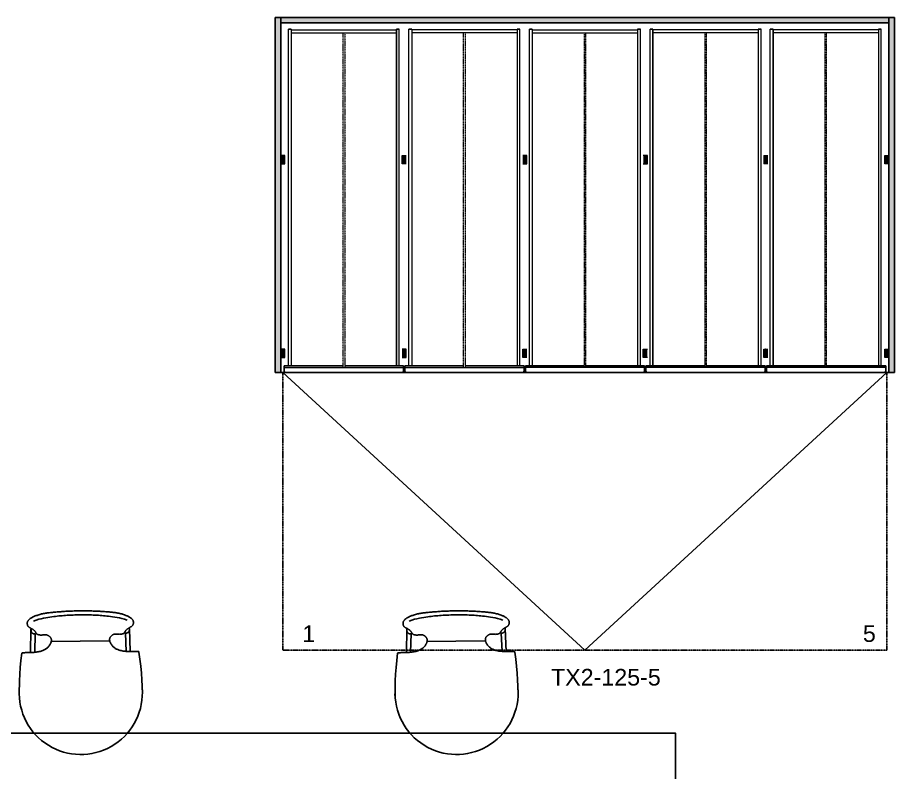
# Model space of a CAD drawing. Header units: metres. Extents: x 11076 to 23011, y 5678 to 28676.
# Drawn here: x 15142 to 18306, y 20721 to 23443 of the extents above; entities that cross this region are included whole.
import ezdxf

# ---------------------------------------------------------------- set-up
doc = ezdxf.new("R2010")
doc.units = ezdxf.units.M
doc.set_wipeout_variables(frame=1)
doc.linetypes.add('000-BUILDING-GRID$0$BASE$0$HIDDEN', pattern=[0.375, 0.25, -0.125])
doc.linetypes.add('TRAZOS2', pattern=[0.375, 0.25, -0.125])
for name, color, linetype in [('_Co FALSO TECHO', 252, 'Continuous'), ('_Co MUEBLE CONCEP', 5, 'Continuous'), ('_Co MUEBLE NO CONCEP', 181, 'Continuous'), ('_Co SOMBREADOS', 8, 'Continuous')]:
    doc.layers.add(name, color=color, linetype=linetype)
doc.styles.add('ARIAL', font='Arial.ttf')

# ---------------------------------------------------------------- blocks, each defined once
blk = doc.blocks.new('A$C4F1418C3')
blk.add_wipeout([(0.3692, 0.0115), (0.3695, 0.029), (0.3697, 0.0424), (0.4116, 0.0435), (0.4558, 0.0451), (0.4601, 0.0378), (0.4637, 0.0336), (0.4657, 0.0321), (0.4689, 0.0309), (0.471, 0.0304), (0.4733, 0.0302), (0.4764, 0.0304), (0.4787, 0.0307), (0.4819, 0.0318), (0.4846, 0.0333), (0.4872, 0.0354), (0.489, 0.0374), (0.4927, 0.042), (0.4965, 0.049), (0.4996, 0.0552), (0.5032, 0.0646), (0.5059, 0.0737), (0.5077, 0.0803), (0.5095, 0.0887), (0.5108, 0.0958), (0.5115, 0.103), (0.5136, 0.1212), (0.5152, 0.1437), (0.5174, 0.183), (0.5184, 0.2261), (0.5167, 0.2686), (0.5137, 0.3173), (0.5095, 0.353), (0.5032, 0.3764), (0.5003, 0.3846), (0.4933, 0.4004), (0.4881, 0.406), (0.4831, 0.4099), (0.4759, 0.4132), (0.4716, 0.4129), (0.4664, 0.4119), (0.4618, 0.409), (0.4581, 0.4043), (0.456, 0.3999), (0.369, 0.4019), (0.3688, 0.4172), (0.3687, 0.4276), (0.3684, 0.4307), (0.3681, 0.4316), (0.3678, 0.4323), (0.367, 0.4336), (0.3155, 0.4396), (0.2909, 0.4415), (0.2438, 0.4434), (0.2205, 0.4441), (0.1973, 0.4428), (0.1742, 0.4391), (0.1591, 0.4351), (0.1344, 0.4264), (0.1193, 0.4187), (0.1036, 0.4104), (0.0833, 0.3953), (0.0649, 0.3795), (0.0486, 0.3606), (0.0357, 0.3426), (0.0235, 0.3214), (0.0145, 0.3014), (0.0078, 0.2815), (0.0033, 0.2607), (0.0007, 0.2405), (-0.0002, 0.2193), (0.001, 0.1964), (0.0059, 0.1745), (0.0113, 0.1501), (0.0213, 0.1283), (0.0319, 0.107), (0.046, 0.0868), (0.0595, 0.0711), (0.0749, 0.0554), (0.0983, 0.0373), (0.1173, 0.0257), (0.1385, 0.0158), (0.16, 0.009), (0.1822, 0.0035), (0.2009, 0.0009), (0.222, 0.0003), (0.2613, 0.0009), (0.3008, 0.0032), (0.3351, 0.0067), (0.3676, 0.0111), (0.3681, 0.0111), (0.3687, 0.0113), (0.3689, 0.0115)]).dxf.layer = '_Co MUEBLE NO CONCEP'
at = {"layer": '_Co MUEBLE NO CONCEP'}
for p, q in [((0.2671, 0.4427), (0.2205, 0.4441)), ((0.2909, 0.4415), (0.2671, 0.4427)), ((0.3155, 0.4396), (0.2909, 0.4415)), ((0.3409, 0.437), (0.3155, 0.4396)), ((0.367, 0.4336), (0.3409, 0.437)), ((0.3673, 0.4331), (0.367, 0.4336)), ((0.3677, 0.4326), (0.3673, 0.4331)), ((0.3679, 0.4321), (0.3677, 0.4326)), ((0.3681, 0.4316), (0.3679, 0.4321)), ((0.3683, 0.4312), (0.3681, 0.4316)), ((0.3684, 0.4307), (0.3683, 0.4312)), ((0.3685, 0.4302), (0.3684, 0.4307)), ((0.3686, 0.4297), (0.3685, 0.4302)), ((0.3686, 0.4291), (0.3686, 0.4297)), ((0.3687, 0.4285), (0.3686, 0.4291)), ((0.3687, 0.4279), (0.3687, 0.4285)), ((0.3687, 0.4272), (0.3687, 0.4279)), ((0.3687, 0.4265), (0.3687, 0.4272)), ((0.3687, 0.4258), (0.3687, 0.4265)), ((0.3687, 0.425), (0.3687, 0.4258)), ((0.3687, 0.4241), (0.3687, 0.425)), ((0.3687, 0.4232), (0.3687, 0.4241)), ((0.3687, 0.4222), (0.3687, 0.4232)), ((0.3687, 0.421), (0.3687, 0.4222)), ((0.3688, 0.4197), (0.3687, 0.421)), ((0.3688, 0.4181), (0.3688, 0.4197)), ((0.3688, 0.4163), (0.3688, 0.4181)), ((0.3688, 0.4142), (0.3688, 0.4163)), ((0.3688, 0.4116), (0.3688, 0.4142)), ((0.3689, 0.4087), (0.3688, 0.4116)), ((0.4651, 0.4113), (0.4641, 0.4107)), ((0.4662, 0.4119), (0.4651, 0.4113)), ((0.4674, 0.4123), (0.4662, 0.4119)), ((0.4686, 0.4127), (0.4674, 0.4123)), ((0.4698, 0.413), (0.4686, 0.4127)), ((0.4711, 0.4132), (0.4698, 0.413)), ((0.4725, 0.4133), (0.4711, 0.4132)), ((0.4739, 0.4133), (0.4725, 0.4133)), ((0.4753, 0.4132), (0.4739, 0.4133)), ((0.4768, 0.413), (0.4753, 0.4132)), ((0.4782, 0.4127), (0.4768, 0.413)), ((0.4796, 0.4123), (0.4782, 0.4127)), ((0.481, 0.4118), (0.4796, 0.4123)), ((0.4824, 0.4112), (0.481, 0.4118)), ((0.3689, 0.4055), (0.3689, 0.4087)), ((0.369, 0.402), (0.3689, 0.4055)), ((0.3691, 0.3982), (0.369, 0.402)), ((0.369, 0.4019), (0.4529, 0.4)), ((0.3693, 0.3943), (0.3691, 0.3982)), ((0.3696, 0.3904), (0.3693, 0.3943)), ((0.3699, 0.3864), (0.3696, 0.3904)), ((0.3698, 0.3873), (0.436, 0.3848)), ((0.3703, 0.3824), (0.3699, 0.3864)), ((0.3708, 0.3785), (0.3703, 0.3824)), ((0.4363, 0.3797), (0.4358, 0.3792)), ((0.4359, 0.3876), (0.4359, 0.3863)), ((0.4359, 0.3863), (0.436, 0.3848)), ((0.4362, 0.3897), (0.436, 0.3887)), ((0.436, 0.3887), (0.4359, 0.3876)), ((0.4364, 0.3906), (0.4362, 0.3897)), ((0.4369, 0.3803), (0.4363, 0.3797)), ((0.4367, 0.3913), (0.4364, 0.3906)), ((0.4369, 0.392), (0.4367, 0.3913)), ((0.4372, 0.3926), (0.4369, 0.392)), ((0.4376, 0.3808), (0.4369, 0.3803)), ((0.4376, 0.3932), (0.4372, 0.3926)), ((0.4379, 0.3937), (0.4376, 0.3932)), ((0.4383, 0.3812), (0.4376, 0.3808)), ((0.4382, 0.3943), (0.4379, 0.3937)), ((0.4385, 0.3947), (0.4382, 0.3943)), ((0.4391, 0.3817), (0.4383, 0.3812)), ((0.4389, 0.3952), (0.4385, 0.3947)), ((0.4392, 0.3956), (0.4389, 0.3952)), ((0.4399, 0.3821), (0.4391, 0.3817)), ((0.4396, 0.396), (0.4392, 0.3956)), ((0.44, 0.3964), (0.4396, 0.396)), ((0.4408, 0.3826), (0.4399, 0.3821)), ((0.4404, 0.3968), (0.44, 0.3964)), ((0.4408, 0.3971), (0.4404, 0.3968)), ((0.4413, 0.3975), (0.4408, 0.3971)), ((0.4416, 0.383), (0.4408, 0.3826)), ((0.4417, 0.3978), (0.4413, 0.3975)), ((0.4425, 0.3835), (0.4416, 0.383)), ((0.4422, 0.3981), (0.4417, 0.3978)), ((0.4428, 0.3984), (0.4422, 0.3981)), ((0.4434, 0.3841), (0.4425, 0.3835)), ((0.4433, 0.3986), (0.4428, 0.3984)), ((0.4439, 0.3988), (0.4433, 0.3986)), ((0.4443, 0.3846), (0.4434, 0.3841)), ((0.4446, 0.399), (0.4439, 0.3988)), ((0.4451, 0.3853), (0.4443, 0.3846)), ((0.4453, 0.3992), (0.4446, 0.399)), ((0.446, 0.386), (0.4451, 0.3853)), ((0.4461, 0.3993), (0.4453, 0.3992)), ((0.4469, 0.3867), (0.446, 0.386)), ((0.4471, 0.3994), (0.4461, 0.3993)), ((0.4477, 0.3875), (0.4469, 0.3867)), ((0.4482, 0.3995), (0.4471, 0.3994)), ((0.4486, 0.3884), (0.4477, 0.3875)), ((0.4495, 0.3997), (0.4482, 0.3995)), ((0.4494, 0.3893), (0.4486, 0.3884)), ((0.4502, 0.3904), (0.4494, 0.3893)), ((0.4511, 0.3998), (0.4495, 0.3997)), ((0.451, 0.3914), (0.4502, 0.3904)), ((0.4517, 0.3926), (0.451, 0.3914)), ((0.4529, 0.4), (0.4511, 0.3998)), ((0.4525, 0.3938), (0.4517, 0.3926)), ((0.4533, 0.395), (0.4525, 0.3938)), ((0.454, 0.3963), (0.4533, 0.395)), ((0.4548, 0.3977), (0.454, 0.3963)), ((0.4555, 0.399), (0.4548, 0.3977)), ((0.4563, 0.4004), (0.4555, 0.399)), ((0.457, 0.4017), (0.4563, 0.4004)), ((0.4578, 0.4031), (0.457, 0.4017)), ((0.4586, 0.4044), (0.4578, 0.4031)), ((0.4594, 0.4057), (0.4586, 0.4044)), ((0.4603, 0.4069), (0.4594, 0.4057)), ((0.4612, 0.408), (0.4603, 0.4069)), ((0.4621, 0.409), (0.4612, 0.408)), ((0.463, 0.4099), (0.4621, 0.409)), ((0.4641, 0.4107), (0.463, 0.4099)), ((0.4837, 0.4104), (0.4824, 0.4112)), ((0.4858, 0.3811), (0.4824, 0.3909)), ((0.4849, 0.4095), (0.4837, 0.4104)), ((0.4861, 0.4085), (0.4849, 0.4095)), ((0.4885, 0.3717), (0.4858, 0.3811)), ((0.4873, 0.4074), (0.4861, 0.4085)), ((0.4884, 0.4062), (0.4873, 0.4074)), ((0.4895, 0.4049), (0.4884, 0.4062)), ((0.4906, 0.4035), (0.4895, 0.4049)), ((0.4916, 0.4021), (0.4906, 0.4035)), ((0.4926, 0.4006), (0.4916, 0.4021)), ((0.4936, 0.399), (0.4926, 0.4006)), ((0.4946, 0.3973), (0.4936, 0.399)), ((0.4956, 0.3956), (0.4946, 0.3973)), ((0.4966, 0.3936), (0.4956, 0.3956)), ((0.4976, 0.3915), (0.4966, 0.3936)), ((0.4986, 0.3892), (0.4976, 0.3915)), ((0.4996, 0.3867), (0.4986, 0.3892)), ((0.5007, 0.384), (0.4996, 0.3867)), ((0.5018, 0.381), (0.5007, 0.384)), ((0.5028, 0.3779), (0.5018, 0.381)), ((0.3715, 0.3747), (0.3708, 0.3785)), ((0.3722, 0.3711), (0.3715, 0.3747)), ((0.3729, 0.3676), (0.3722, 0.3711)), ((0.3738, 0.3643), (0.3729, 0.3676)), ((0.3747, 0.3611), (0.3738, 0.3643)), ((0.3757, 0.3582), (0.3747, 0.3611)), ((0.3768, 0.3554), (0.3757, 0.3582)), ((0.3778, 0.3529), (0.3768, 0.3554)), ((0.379, 0.3506), (0.3778, 0.3529)), ((0.3802, 0.3485), (0.379, 0.3506)), ((0.3814, 0.3465), (0.3802, 0.3485)), ((0.4318, 0.3656), (0.4317, 0.3642)), ((0.4317, 0.3642), (0.4317, 0.3629)), ((0.4317, 0.3629), (0.4318, 0.3615)), ((0.4319, 0.3669), (0.4318, 0.3656)), ((0.4318, 0.3615), (0.4319, 0.36)), ((0.432, 0.3681), (0.4319, 0.3669)), ((0.4319, 0.36), (0.432, 0.3586)), ((0.4322, 0.3693), (0.432, 0.3681)), ((0.432, 0.3586), (0.4321, 0.3572)), ((0.4321, 0.3572), (0.4323, 0.3558)), ((0.4324, 0.3705), (0.4322, 0.3693)), ((0.4323, 0.3558), (0.4324, 0.3544)), ((0.4327, 0.3716), (0.4324, 0.3705)), ((0.4324, 0.3544), (0.4326, 0.3531)), ((0.4326, 0.3531), (0.4327, 0.3518)), ((0.4329, 0.3726), (0.4327, 0.3716)), ((0.4327, 0.3518), (0.4328, 0.3506)), ((0.4328, 0.3506), (0.4328, 0.3494)), ((0.4328, 0.3494), (0.4329, 0.3482)), ((0.4329, 0.3482), (0.4328, 0.3471)), ((0.4332, 0.3736), (0.4329, 0.3726)), ((0.4335, 0.3746), (0.4332, 0.3736)), ((0.4338, 0.3755), (0.4335, 0.3746)), ((0.4341, 0.3763), (0.4338, 0.3755)), ((0.4344, 0.3771), (0.4341, 0.3763)), ((0.4348, 0.3779), (0.4344, 0.3771)), ((0.4353, 0.3785), (0.4348, 0.3779)), ((0.4358, 0.3792), (0.4353, 0.3785)), ((0.4908, 0.3628), (0.4885, 0.3717)), ((0.4927, 0.3543), (0.4908, 0.3628)), ((0.4942, 0.3461), (0.4927, 0.3543)), ((0.5039, 0.3747), (0.5028, 0.3779)), ((0.5049, 0.3714), (0.5039, 0.3747)), ((0.5059, 0.368), (0.5049, 0.3714)), ((0.5069, 0.3646), (0.5059, 0.368)), ((0.5077, 0.3611), (0.5069, 0.3646)), ((0.5085, 0.3577), (0.5077, 0.3611)), ((0.5092, 0.3544), (0.5085, 0.3577)), ((0.5098, 0.351), (0.5092, 0.3544)), ((0.5104, 0.3476), (0.5098, 0.351)), ((0.3827, 0.3447), (0.3814, 0.3465)), ((0.384, 0.343), (0.3827, 0.3447)), ((0.3854, 0.3414), (0.384, 0.343)), ((0.3869, 0.3398), (0.3854, 0.3414)), ((0.3884, 0.3384), (0.3869, 0.3398)), ((0.39, 0.337), (0.3884, 0.3384)), ((0.3916, 0.3357), (0.39, 0.337)), ((0.3932, 0.3344), (0.3916, 0.3357)), ((0.3948, 0.3332), (0.3932, 0.3344)), ((0.3965, 0.3322), (0.3948, 0.3332)), ((0.3981, 0.3312), (0.3965, 0.3322)), ((0.3996, 0.3303), (0.3981, 0.3312)), ((0.4011, 0.3296), (0.3996, 0.3303)), ((0.4026, 0.329), (0.4011, 0.3296)), ((0.404, 0.3284), (0.4026, 0.329)), ((0.4053, 0.328), (0.404, 0.3284)), ((0.4067, 0.3276), (0.4053, 0.328)), ((0.4079, 0.3273), (0.4067, 0.3276)), ((0.4092, 0.3271), (0.4079, 0.3273)), ((0.4087, 0.3272), (0.409, 0.2233)), ((0.4104, 0.3269), (0.4092, 0.3271)), ((0.4116, 0.3268), (0.4104, 0.3269)), ((0.4127, 0.3267), (0.4116, 0.3268)), ((0.4139, 0.3267), (0.4127, 0.3267)), ((0.415, 0.3268), (0.4139, 0.3267)), ((0.4161, 0.3269), (0.415, 0.3268)), ((0.4172, 0.3271), (0.4161, 0.3269)), ((0.4183, 0.3274), (0.4172, 0.3271)), ((0.4193, 0.3278), (0.4183, 0.3274)), ((0.4204, 0.3284), (0.4193, 0.3278)), ((0.4215, 0.329), (0.4204, 0.3284)), ((0.4225, 0.3297), (0.4215, 0.329)), ((0.4235, 0.3305), (0.4225, 0.3297)), ((0.4245, 0.3313), (0.4235, 0.3305)), ((0.4255, 0.3323), (0.4245, 0.3313)), ((0.4264, 0.3333), (0.4255, 0.3323)), ((0.4273, 0.3343), (0.4264, 0.3333)), ((0.4282, 0.3354), (0.4273, 0.3343)), ((0.429, 0.3365), (0.4282, 0.3354)), ((0.4297, 0.3377), (0.429, 0.3365)), ((0.4304, 0.3389), (0.4297, 0.3377)), ((0.431, 0.3401), (0.4304, 0.3389)), ((0.4315, 0.3413), (0.431, 0.3401)), ((0.4319, 0.3424), (0.4315, 0.3413)), ((0.4323, 0.3436), (0.4319, 0.3424)), ((0.4325, 0.3448), (0.4323, 0.3436)), ((0.4327, 0.3459), (0.4325, 0.3448)), ((0.4328, 0.3471), (0.4327, 0.3459)), ((0.4954, 0.3384), (0.4942, 0.3461)), ((0.4965, 0.3311), (0.4954, 0.3384)), ((0.4973, 0.3242), (0.4965, 0.3311)), ((0.4981, 0.3176), (0.4973, 0.3242)), ((0.4988, 0.3114), (0.4981, 0.3176)), ((0.5109, 0.3441), (0.5104, 0.3476)), ((0.5113, 0.3407), (0.5109, 0.3441)), ((0.5117, 0.3371), (0.5113, 0.3407)), ((0.5121, 0.3334), (0.5117, 0.3371)), ((0.5125, 0.3297), (0.5121, 0.3334)), ((0.5129, 0.3258), (0.5125, 0.3297)), ((0.5132, 0.3219), (0.5129, 0.3258)), ((0.5135, 0.3179), (0.5132, 0.3219)), ((0.5138, 0.3138), (0.5135, 0.3179)), ((0.4995, 0.3053), (0.4988, 0.3114)), ((0.5, 0.2994), (0.4995, 0.3053)), ((0.5006, 0.2935), (0.5, 0.2994)), ((0.501, 0.2875), (0.5006, 0.2935)), ((0.5015, 0.2815), (0.501, 0.2875)), ((0.5141, 0.3096), (0.5138, 0.3138)), ((0.5145, 0.3053), (0.5141, 0.3096)), ((0.5148, 0.301), (0.5145, 0.3053)), ((0.5151, 0.2966), (0.5148, 0.301)), ((0.5154, 0.2922), (0.5151, 0.2966)), ((0.5157, 0.2877), (0.5154, 0.2922)), ((0.516, 0.2831), (0.5157, 0.2877)), ((0.5019, 0.2752), (0.5015, 0.2815)), ((0.5022, 0.2686), (0.5019, 0.2752)), ((0.5025, 0.2618), (0.5022, 0.2686)), ((0.5028, 0.2549), (0.5025, 0.2618)), ((0.5031, 0.248), (0.5028, 0.2549)), ((0.5163, 0.2785), (0.516, 0.2831)), ((0.5166, 0.2738), (0.5163, 0.2785)), ((0.5168, 0.2691), (0.5166, 0.2738)), ((0.5171, 0.2643), (0.5168, 0.2691)), ((0.5172, 0.2594), (0.5171, 0.2643)), ((0.5174, 0.2545), (0.5172, 0.2594)), ((0.5176, 0.2494), (0.5174, 0.2545)), ((0.4091, 0.1161), (0.409, 0.2233)), ((0.5033, 0.2412), (0.5031, 0.248)), ((0.5035, 0.2347), (0.5033, 0.2412)), ((0.5036, 0.2284), (0.5035, 0.2347)), ((0.5037, 0.2225), (0.5036, 0.2284)), ((0.5037, 0.2225), (0.5037, 0.2162)), ((0.5177, 0.2442), (0.5176, 0.2494)), ((0.5178, 0.2389), (0.5177, 0.2442)), ((0.5179, 0.2334), (0.5178, 0.2389)), ((0.518, 0.2277), (0.5179, 0.2334)), ((0.5181, 0.2218), (0.518, 0.2277)), ((0.5181, 0.2218), (0.518, 0.2159)), ((0.5032, 0.1958), (0.503, 0.1888)), ((0.5034, 0.2027), (0.5032, 0.1958)), ((0.5035, 0.2096), (0.5034, 0.2027)), ((0.5037, 0.2162), (0.5035, 0.2096)), ((0.5177, 0.1942), (0.5175, 0.1892)), ((0.5178, 0.1994), (0.5177, 0.1942)), ((0.5179, 0.2047), (0.5178, 0.1994)), ((0.518, 0.2159), (0.5179, 0.2102)), ((0.5179, 0.2102), (0.5179, 0.2047)), ((0.5017, 0.1621), (0.5013, 0.1561)), ((0.502, 0.1684), (0.5017, 0.1621)), ((0.5024, 0.175), (0.502, 0.1684)), ((0.5027, 0.1818), (0.5024, 0.175)), ((0.503, 0.1888), (0.5027, 0.1818)), ((0.5162, 0.1606), (0.5159, 0.156)), ((0.5165, 0.1652), (0.5162, 0.1606)), ((0.5168, 0.1699), (0.5165, 0.1652)), ((0.517, 0.1746), (0.5168, 0.1699)), ((0.5172, 0.1794), (0.517, 0.1746)), ((0.5174, 0.1842), (0.5172, 0.1794)), ((0.5175, 0.1892), (0.5174, 0.1842)), ((0.4991, 0.1322), (0.4984, 0.126)), ((0.4998, 0.1383), (0.4991, 0.1322)), ((0.5003, 0.1442), (0.4998, 0.1383)), ((0.5008, 0.1501), (0.5003, 0.1442)), ((0.5013, 0.1561), (0.5008, 0.1501)), ((0.5142, 0.1299), (0.5139, 0.1258)), ((0.5145, 0.1341), (0.5142, 0.1299)), ((0.5147, 0.1384), (0.5145, 0.1341)), ((0.515, 0.1427), (0.5147, 0.1384)), ((0.5153, 0.1471), (0.515, 0.1427)), ((0.5157, 0.1515), (0.5153, 0.1471)), ((0.5159, 0.156), (0.5157, 0.1515)), ((0.3818, 0.0967), (0.3806, 0.0947)), ((0.3831, 0.0985), (0.3818, 0.0967)), ((0.3845, 0.1002), (0.3831, 0.0985)), ((0.3859, 0.1018), (0.3845, 0.1002)), ((0.3873, 0.1034), (0.3859, 0.1018)), ((0.3888, 0.1048), (0.3873, 0.1034)), ((0.3904, 0.1062), (0.3888, 0.1048)), ((0.392, 0.1076), (0.3904, 0.1062)), ((0.3936, 0.1088), (0.392, 0.1076)), ((0.3952, 0.11), (0.3936, 0.1088)), ((0.3969, 0.1111), (0.3952, 0.11)), ((0.3984, 0.112), (0.3969, 0.1111)), ((0.4, 0.1129), (0.3984, 0.112)), ((0.4015, 0.1137), (0.4, 0.1129)), ((0.4029, 0.1143), (0.4015, 0.1137)), ((0.4043, 0.1149), (0.4029, 0.1143)), ((0.4057, 0.1153), (0.4043, 0.1149)), ((0.407, 0.1157), (0.4057, 0.1153)), ((0.4083, 0.116), (0.407, 0.1157)), ((0.4096, 0.1162), (0.4083, 0.116)), ((0.4108, 0.1164), (0.4096, 0.1162)), ((0.412, 0.1165), (0.4108, 0.1164)), ((0.4131, 0.1166), (0.412, 0.1165)), ((0.4142, 0.1166), (0.4131, 0.1166)), ((0.4154, 0.1166), (0.4142, 0.1166)), ((0.4165, 0.1164), (0.4154, 0.1166)), ((0.4176, 0.1162), (0.4165, 0.1164)), ((0.4186, 0.1159), (0.4176, 0.1162)), ((0.4197, 0.1155), (0.4186, 0.1159)), ((0.4208, 0.115), (0.4197, 0.1155)), ((0.4218, 0.1144), (0.4208, 0.115)), ((0.4229, 0.1137), (0.4218, 0.1144)), ((0.4239, 0.1129), (0.4229, 0.1137)), ((0.4249, 0.112), (0.4239, 0.1129)), ((0.4259, 0.1111), (0.4249, 0.112)), ((0.4268, 0.1101), (0.4259, 0.1111)), ((0.4277, 0.109), (0.4268, 0.1101)), ((0.4286, 0.108), (0.4277, 0.109)), ((0.4294, 0.1068), (0.4286, 0.108)), ((0.4301, 0.1057), (0.4294, 0.1068)), ((0.4308, 0.1045), (0.4301, 0.1057)), ((0.4314, 0.1033), (0.4308, 0.1045)), ((0.4319, 0.1021), (0.4314, 0.1033)), ((0.4324, 0.1009), (0.4319, 0.1021)), ((0.4327, 0.0997), (0.4324, 0.1009)), ((0.433, 0.0986), (0.4327, 0.0997)), ((0.4332, 0.0974), (0.433, 0.0986)), ((0.4333, 0.0963), (0.4332, 0.0974)), ((0.4333, 0.0951), (0.4333, 0.0963)), ((0.4333, 0.094), (0.4333, 0.0951)), ((0.4946, 0.0974), (0.4931, 0.0893)), ((0.4958, 0.1052), (0.4946, 0.0974)), ((0.4968, 0.1125), (0.4958, 0.1052)), ((0.4977, 0.1194), (0.4968, 0.1125)), ((0.4984, 0.126), (0.4977, 0.1194)), ((0.5108, 0.0961), (0.5103, 0.0927)), ((0.5113, 0.0995), (0.5108, 0.0961)), ((0.5117, 0.103), (0.5113, 0.0995)), ((0.5121, 0.1065), (0.5117, 0.103)), ((0.5125, 0.1102), (0.5121, 0.1065)), ((0.5129, 0.114), (0.5125, 0.1102)), ((0.5132, 0.1178), (0.5129, 0.114)), ((0.5135, 0.1217), (0.5132, 0.1178)), ((0.5139, 0.1258), (0.5135, 0.1217)), ((0.3714, 0.0647), (0.3709, 0.0608)), ((0.372, 0.0684), (0.3714, 0.0647)), ((0.3727, 0.0721), (0.372, 0.0684)), ((0.3735, 0.0756), (0.3727, 0.0721)), ((0.3743, 0.0789), (0.3735, 0.0756)), ((0.3752, 0.0821), (0.3743, 0.0789)), ((0.3762, 0.085), (0.3752, 0.0821)), ((0.3772, 0.0878), (0.3762, 0.085)), ((0.3783, 0.0903), (0.3772, 0.0878)), ((0.3794, 0.0926), (0.3783, 0.0903)), ((0.3806, 0.0947), (0.3794, 0.0926)), ((0.4322, 0.0805), (0.4323, 0.0819)), ((0.4322, 0.0791), (0.4322, 0.0805)), ((0.4323, 0.0778), (0.4322, 0.0791)), ((0.4323, 0.0819), (0.4324, 0.0833)), ((0.4324, 0.0765), (0.4323, 0.0778)), ((0.4324, 0.0833), (0.4325, 0.0847)), ((0.4325, 0.0753), (0.4324, 0.0765)), ((0.4325, 0.0847), (0.4326, 0.0862)), ((0.4327, 0.0741), (0.4325, 0.0753)), ((0.4326, 0.0862), (0.4327, 0.0876)), ((0.4327, 0.0876), (0.4329, 0.0889)), ((0.4329, 0.0729), (0.4327, 0.0741)), ((0.4329, 0.0889), (0.433, 0.0902)), ((0.4332, 0.0718), (0.4329, 0.0729)), ((0.433, 0.0902), (0.4331, 0.0915)), ((0.4331, 0.0915), (0.4332, 0.0928)), ((0.4332, 0.0928), (0.4333, 0.094)), ((0.4334, 0.0707), (0.4332, 0.0718)), ((0.4337, 0.0697), (0.4334, 0.0707)), ((0.434, 0.0688), (0.4337, 0.0697)), ((0.4343, 0.0679), (0.434, 0.0688)), ((0.4346, 0.067), (0.4343, 0.0679)), ((0.435, 0.0663), (0.4346, 0.067)), ((0.4354, 0.0655), (0.435, 0.0663)), ((0.4358, 0.0648), (0.4354, 0.0655)), ((0.4363, 0.0642), (0.4358, 0.0648)), ((0.4369, 0.0636), (0.4363, 0.0642)), ((0.4375, 0.0631), (0.4369, 0.0636)), ((0.4891, 0.0718), (0.4863, 0.0625)), ((0.4913, 0.0808), (0.4891, 0.0718)), ((0.4931, 0.0893), (0.4913, 0.0808)), ((0.5034, 0.0657), (0.5023, 0.0626)), ((0.5044, 0.0689), (0.5034, 0.0657)), ((0.5055, 0.0722), (0.5044, 0.0689)), ((0.5065, 0.0756), (0.5055, 0.0722)), ((0.5074, 0.0791), (0.5065, 0.0756)), ((0.5082, 0.0825), (0.5074, 0.0791)), ((0.509, 0.0859), (0.5082, 0.0825)), ((0.5097, 0.0893), (0.509, 0.0859)), ((0.5103, 0.0927), (0.5097, 0.0893)), ((0.3696, 0.0372), (0.3695, 0.0337)), ((0.3695, 0.0337), (0.3695, 0.0305)), ((0.3698, 0.0448), (0.3696, 0.0409)), ((0.3696, 0.0409), (0.3696, 0.0372)), ((0.3697, 0.0424), (0.4535, 0.0446)), ((0.3699, 0.0487), (0.3698, 0.0448)), ((0.3702, 0.0528), (0.3699, 0.0487)), ((0.3705, 0.0568), (0.3702, 0.0528)), ((0.3709, 0.0608), (0.3705, 0.0568)), ((0.3705, 0.0569), (0.4366, 0.0597)), ((0.4365, 0.0582), (0.4366, 0.0597)), ((0.4365, 0.0569), (0.4365, 0.0582)), ((0.4366, 0.0558), (0.4365, 0.0569)), ((0.4368, 0.0548), (0.4366, 0.0558)), ((0.437, 0.054), (0.4368, 0.0548)), ((0.4372, 0.0532), (0.437, 0.054)), ((0.4375, 0.0525), (0.4372, 0.0532)), ((0.4382, 0.0626), (0.4375, 0.0631)), ((0.4378, 0.0519), (0.4375, 0.0525)), ((0.4382, 0.0513), (0.4378, 0.0519)), ((0.4389, 0.0622), (0.4382, 0.0626)), ((0.4385, 0.0508), (0.4382, 0.0513)), ((0.4388, 0.0503), (0.4385, 0.0508)), ((0.4391, 0.0498), (0.4388, 0.0503)), ((0.4397, 0.0617), (0.4389, 0.0622)), ((0.4395, 0.0493), (0.4391, 0.0498)), ((0.4398, 0.0489), (0.4395, 0.0493)), ((0.4405, 0.0613), (0.4397, 0.0617)), ((0.4402, 0.0485), (0.4398, 0.0489)), ((0.4406, 0.0481), (0.4402, 0.0485)), ((0.4413, 0.0608), (0.4405, 0.0613)), ((0.441, 0.0477), (0.4406, 0.0481)), ((0.4414, 0.0474), (0.441, 0.0477)), ((0.4422, 0.0604), (0.4413, 0.0608)), ((0.4419, 0.047), (0.4414, 0.0474)), ((0.4424, 0.0467), (0.4419, 0.047)), ((0.4431, 0.0599), (0.4422, 0.0604)), ((0.4429, 0.0464), (0.4424, 0.0467)), ((0.4434, 0.0462), (0.4429, 0.0464)), ((0.4439, 0.0593), (0.4431, 0.0599)), ((0.444, 0.0459), (0.4434, 0.0462)), ((0.4448, 0.0588), (0.4439, 0.0593)), ((0.4446, 0.0457), (0.444, 0.0459)), ((0.4452, 0.0455), (0.4446, 0.0457)), ((0.4457, 0.0581), (0.4448, 0.0588)), ((0.4459, 0.0454), (0.4452, 0.0455)), ((0.4466, 0.0575), (0.4457, 0.0581)), ((0.4468, 0.0452), (0.4459, 0.0454)), ((0.4474, 0.0567), (0.4466, 0.0575)), ((0.4477, 0.0451), (0.4468, 0.0452)), ((0.4483, 0.0559), (0.4474, 0.0567)), ((0.4488, 0.045), (0.4477, 0.0451)), ((0.4491, 0.055), (0.4483, 0.0559)), ((0.4502, 0.0449), (0.4488, 0.045)), ((0.45, 0.0541), (0.4491, 0.055)), ((0.4508, 0.0531), (0.45, 0.0541)), ((0.4517, 0.0448), (0.4502, 0.0449)), ((0.4516, 0.052), (0.4508, 0.0531)), ((0.4523, 0.0508), (0.4516, 0.052)), ((0.4535, 0.0446), (0.4517, 0.0448)), ((0.4531, 0.0496), (0.4523, 0.0508)), ((0.4539, 0.0484), (0.4531, 0.0496)), ((0.4546, 0.0471), (0.4539, 0.0484)), ((0.4554, 0.0458), (0.4546, 0.0471)), ((0.4561, 0.0444), (0.4554, 0.0458)), ((0.4569, 0.0431), (0.4561, 0.0444)), ((0.4577, 0.0417), (0.4569, 0.0431)), ((0.4584, 0.0404), (0.4577, 0.0417)), ((0.4592, 0.0391), (0.4584, 0.0404)), ((0.4601, 0.0378), (0.4592, 0.0391)), ((0.4609, 0.0366), (0.4601, 0.0378)), ((0.4618, 0.0355), (0.4609, 0.0366)), ((0.4627, 0.0345), (0.4618, 0.0355)), ((0.4637, 0.0336), (0.4627, 0.0345)), ((0.4647, 0.0328), (0.4637, 0.0336)), ((0.4658, 0.0322), (0.4647, 0.0328)), ((0.4669, 0.0316), (0.4658, 0.0322)), ((0.4817, 0.0317), (0.4803, 0.0312)), ((0.483, 0.0324), (0.4817, 0.0317)), ((0.4863, 0.0625), (0.483, 0.0526)), ((0.4843, 0.0331), (0.483, 0.0324)), ((0.4856, 0.034), (0.4843, 0.0331)), ((0.4868, 0.0351), (0.4856, 0.034)), ((0.488, 0.0362), (0.4868, 0.0351)), ((0.4891, 0.0374), (0.488, 0.0362)), ((0.4902, 0.0387), (0.4891, 0.0374)), ((0.4912, 0.0401), (0.4902, 0.0387)), ((0.4922, 0.0415), (0.4912, 0.0401)), ((0.4932, 0.043), (0.4922, 0.0415)), ((0.4942, 0.0446), (0.4932, 0.043)), ((0.4952, 0.0462), (0.4942, 0.0446)), ((0.4962, 0.048), (0.4952, 0.0462)), ((0.4972, 0.05), (0.4962, 0.048)), ((0.4982, 0.0521), (0.4972, 0.05)), ((0.4992, 0.0544), (0.4982, 0.0521)), ((0.5002, 0.0569), (0.4992, 0.0544)), ((0.5013, 0.0596), (0.5002, 0.0569)), ((0.5023, 0.0626), (0.5013, 0.0596)), ((0.2679, 0.0016), (0.2205, 0)), ((0.2917, 0.0029), (0.2679, 0.0016)), ((0.3163, 0.0049), (0.2917, 0.0029)), ((0.3417, 0.0076), (0.3163, 0.0049)), ((0.3677, 0.0111), (0.3417, 0.0076)), ((0.3679, 0.0111), (0.3677, 0.0111)), ((0.3681, 0.0111), (0.3679, 0.0111)), ((0.3682, 0.0111), (0.3681, 0.0111)), ((0.3684, 0.0112), (0.3682, 0.0111)), ((0.3686, 0.0112), (0.3684, 0.0112)), ((0.3687, 0.0113), (0.3686, 0.0112)), ((0.3688, 0.0114), (0.3687, 0.0113)), ((0.3689, 0.0115), (0.3688, 0.0114)), ((0.369, 0.0116), (0.3689, 0.0115)), ((0.3691, 0.0117), (0.369, 0.0116)), ((0.3692, 0.0119), (0.3691, 0.0117)), ((0.3693, 0.0121), (0.3692, 0.0119)), ((0.3694, 0.0137), (0.3693, 0.013)), ((0.3693, 0.013), (0.3693, 0.0125)), ((0.3693, 0.0125), (0.3693, 0.0121)), ((0.3695, 0.0225), (0.3694, 0.0204)), ((0.3694, 0.0204), (0.3694, 0.0186)), ((0.3694, 0.0186), (0.3694, 0.017)), ((0.3694, 0.017), (0.3694, 0.0157)), ((0.3694, 0.0157), (0.3694, 0.0146)), ((0.3694, 0.0146), (0.3694, 0.0137)), ((0.3695, 0.0305), (0.3695, 0.0275)), ((0.3695, 0.0275), (0.3695, 0.0249)), ((0.3695, 0.0249), (0.3695, 0.0225)), ((0.468, 0.0311), (0.4669, 0.0316)), ((0.4692, 0.0308), (0.468, 0.0311)), ((0.4705, 0.0305), (0.4692, 0.0308)), ((0.4718, 0.0303), (0.4705, 0.0305)), ((0.4732, 0.0302), (0.4718, 0.0303)), ((0.4746, 0.0302), (0.4732, 0.0302)), ((0.476, 0.0303), (0.4746, 0.0302)), ((0.4774, 0.0305), (0.476, 0.0303)), ((0.4789, 0.0308), (0.4774, 0.0305)), ((0.4803, 0.0312), (0.4789, 0.0308))]:
    blk.add_line(p, q, dxfattribs=at)
blk.add_arc((0.2221, 0.2221), 0.2221, 90.4027, 274.2935, dxfattribs=at)
blk = doc.blocks.new('TX2-125-5')
at = {"layer": '_Co MUEBLE CONCEP'}
h = blk.add_hatch(color=256, dxfattribs=at)
h.set_gradient(color1=(128, 128, 128), color2=(163, 163, 163), one_color=1, tint=0.64, name='SPHERICAL')
h.paths.add_polyline_path([(98058.5, 27561.5), (98038.5, 27561.5), (98038.5, 26281.2), (98058.5, 26281.2)])
h = blk.add_hatch(color=256, dxfattribs=at)
h.set_gradient(color1=(128, 128, 128), color2=(163, 163, 163), one_color=1, tint=0.64, name='SPHERICAL')
h.paths.add_polyline_path([(100252.5, 27561.5), (98058.5, 27561.5), (98058.5, 27542.5), (100252.5, 27542.5)])
h = blk.add_hatch(color=256, dxfattribs=at)
h.set_gradient(color1=(128, 128, 128), color2=(163, 163, 163), one_color=1, tint=0.64, name='SPHERICAL')
h.paths.add_polyline_path([(100272.5, 27561.5), (100252.5, 27561.5), (100252.5, 26281.2), (100272.5, 26281.2)])
for p, q in [((98058.5, 27561.5), (98038.5, 27561.5)), ((98038.5, 27561.5), (98038.5, 26281.2)), ((98058.5, 27561.5), (98058.5, 27542.5)), ((98058.5, 26281.2), (98058.5, 27561.5)), ((100252.5, 27561.5), (98058.5, 27561.5)), ((100272.5, 27561.5), (100252.5, 27561.5)), ((100252.5, 27561.5), (100252.5, 26281.2)), ((100252.5, 27542.5), (100252.5, 27561.5)), ((100272.5, 26281.2), (100272.5, 27561.5)), ((98058.5, 27542.5), (100252.5, 27542.5)), ((98096, 27519), (98086, 27519)), ((98476, 27519), (98476, 26305.2)), ((98476, 27519), (98486, 27519)), ((98521, 27519), (98531, 27519)), ((98911, 27519), (98921, 27519)), ((98966, 27519), (98956, 27519)), ((99356, 27519), (99346, 27519)), ((99401, 27519), (99391, 27519)), ((99401, 27519), (99401, 26305.2)), ((99781, 27519), (99791, 27519)), ((99834.5, 27519), (99824.5, 27519)), ((99834.5, 27519), (99834.5, 26305.2)), ((100214.5, 27519), (100224.5, 27519)), ((99807.8, 26365.5), (99808.5, 26365.5)), ((98283, 26305.2), (98071, 26305.2)), ((98071, 26305.2), (98071, 26286.2)), ((98501, 26305.2), (98289, 26305.2)), ((98501, 26305.2), (98501, 26286.2)), ((98718, 26305.2), (98506, 26305.2)), ((98506, 26305.2), (98506, 26286.2)), ((98936, 26305.2), (98724, 26305.2)), ((98936, 26305.2), (98936, 26286.2)), ((98941, 26305.2), (99153, 26305.2)), ((98941, 26305.2), (98941, 26286.2)), ((99159, 26305.2), (99371, 26305.2)), ((99371, 26305.2), (99371, 26286.2)), ((99376, 26305.2), (99588, 26305.2)), ((99376, 26305.2), (99376, 26286.2)), ((99594, 26305.2), (99806, 26305.2)), ((99806, 26305.2), (99806, 26286.2)), ((99811, 26305.2), (100023, 26305.2)), ((99811, 26305.2), (99811, 26286.2)), ((100029, 26305.2), (100241, 26305.2)), ((100241, 26305.2), (100241, 26286.2)), ((98038.5, 26281.2), (98058.5, 26281.2)), ((98058.5, 26281.2), (100252.5, 26281.2)), ((98076, 26281.2), (98496, 26281.2)), ((98511, 26281.2), (98931, 26281.2)), ((99366, 26281.2), (98946, 26281.2)), ((99801, 26281.2), (99381, 26281.2)), ((100236, 26281.2), (99816, 26281.2)), ((100252.5, 26281.2), (100272.5, 26281.2))]:
    blk.add_line(p, q, dxfattribs=at)
at = {"layer": '_Co MUEBLE CONCEP', "linetype": 'Continuous', "lineweight": 0}
for p, q in [((98086, 26305.2), (98086, 27519)), ((98096, 27519), (98096, 26305.2)), ((98096, 27516.6), (98476, 27516.6)), ((98096, 27506.6), (98476, 27506.6)), ((98486, 26305.2), (98486, 27519)), ((98521, 26305.2), (98521, 27519)), ((98531, 27519), (98531, 26305.2)), ((98911, 27516.6), (98531, 27516.6)), ((98911, 27506.6), (98531, 27506.6)), ((98911, 27519), (98911, 26305.2)), ((98921, 26305.2), (98921, 27519)), ((98956, 26305.2), (98956, 27519)), ((98966, 27519), (98966, 26305.2)), ((98966, 27516.6), (99346, 27516.6)), ((98966, 27506.6), (99346, 27506.6)), ((99346, 27519), (99346, 26305.2)), ((99356, 26305.2), (99356, 27519)), ((99391, 26305.2), (99391, 27519)), ((99781, 27516.6), (99401, 27516.6)), ((99781, 27506.6), (99401, 27506.6)), ((99781, 27519), (99781, 26305.2)), ((99791, 26305.2), (99791, 27519)), ((99824.5, 26305.2), (99824.5, 27519)), ((100214.5, 27516.6), (99834.5, 27516.6)), ((100214.5, 27506.6), (99834.5, 27506.6)), ((100214.5, 27519), (100214.5, 26305.2)), ((100224.5, 26305.2), (100224.5, 27519)), ((98073, 27064.2), (98058, 27064.2)), ((98073, 27034.2), (98073, 27064.2)), ((98496, 27064.2), (98511, 27064.2)), ((98496, 27034.2), (98496, 27064.2)), ((98946.5, 27064.2), (98931.5, 27064.2)), ((98946.5, 27034.2), (98946.5, 27064.2)), ((99381, 27064.2), (99366, 27064.2)), ((99381, 27034.2), (99381, 27064.2)), ((99801, 27064.2), (99816, 27064.2)), ((99802.5, 27034.2), (99802.5, 27064.2)), ((100237.5, 27064.2), (100252.5, 27064.2)), ((100237.5, 27034.2), (100237.5, 27064.2)), ((98058, 27034.2), (98073, 27034.2)), ((98511, 27034.2), (98496, 27034.2)), ((98931.5, 27034.2), (98946.5, 27034.2)), ((99366, 27034.2), (99381, 27034.2)), ((99816, 27034.2), (99801, 27034.2)), ((100252.5, 27034.2), (100237.5, 27034.2)), ((98073.5, 26365.5), (98058.5, 26365.5)), ((98073.5, 26335.5), (98073.5, 26365.5)), ((98511, 26365.5), (98496, 26365.5)), ((98511, 26335.5), (98511, 26365.5)), ((98931.5, 26335.5), (98931.5, 26365.5)), ((98931.5, 26365.5), (98946.5, 26365.5)), ((99366, 26335.5), (99366, 26365.5)), ((99366, 26365.5), (99381, 26365.5)), ((99801, 26335.5), (99801, 26365.5)), ((99801, 26365.5), (99816, 26365.5)), ((99801, 26365.5), (99816, 26365.5)), ((100237.5, 26335.5), (100237.5, 26365.5)), ((100237.5, 26365.5), (100252.5, 26365.5)), ((100237.5, 26335.5), (100237.5, 26365.5)), ((100237.5, 26365.5), (100252.5, 26365.5)), ((98058.5, 26335.5), (98073.5, 26335.5)), ((98496, 26335.5), (98511, 26335.5)), ((98946.5, 26335.5), (98931.5, 26335.5)), ((99381, 26335.5), (99366, 26335.5)), ((99816, 26335.5), (99801, 26335.5)), ((99816, 26335.5), (99801, 26335.5)), ((100252.5, 26335.5), (100237.5, 26335.5)), ((100252.5, 26335.5), (100237.5, 26335.5)), ((98071, 26299.2), (98501, 26299.2)), ((98506, 26299.2), (98936, 26299.2)), ((99371, 26299.2), (98941, 26299.2)), ((99806, 26299.2), (99376, 26299.2)), ((100241, 26299.2), (99811, 26299.2)), ((98418, 26281.2), (98084.2, 26281.2)), ((98853, 26281.2), (98519.2, 26281.2)), ((99024, 26281.2), (99357.8, 26281.2)), ((99459, 26281.2), (99792.8, 26281.2)), ((99894, 26281.2), (100227.8, 26281.2))]:
    blk.add_line(p, q, dxfattribs=at)
at = {"layer": '_Co MUEBLE CONCEP', "linetype": 'TRAZOS2', "lineweight": 0}
for p, q in [((98283, 26299.2), (98283, 27506.6)), ((98289, 27506.6), (98289, 26299.2)), ((98718, 26299.2), (98718, 27506.6)), ((98724, 27506.6), (98724, 26299.2)), ((99153, 27506.6), (99153, 26299.2)), ((99159, 26299.2), (99159, 27506.6)), ((99588, 27506.6), (99588, 26299.2)), ((99594, 26299.2), (99594, 27506.6)), ((100021.5, 27506.6), (100021.5, 26299.2)), ((100027.5, 26299.2), (100027.5, 27506.6))]:
    blk.add_line(p, q, dxfattribs=at)
at = {"layer": '_Co MUEBLE CONCEP', "linetype": 'TRAZOS2'}
blk.add_line((98065.5, 26281.2), (100245.5, 26281.2), dxfattribs=at)
at = {"layer": '_Co MUEBLE CONCEP'}
for centre, start, end in [((98076, 26286.2), 180, 270), ((98496, 26286.2), 270, 0), ((98511, 26286.2), 180, 270), ((98931, 26286.2), 270, 0), ((98946, 26286.2), 180, 270), ((99366, 26286.2), 270, 0), ((99381, 26286.2), 180, 270), ((99801, 26286.2), 270, 0), ((99816, 26286.2), 180, 270), ((100236, 26286.2), 270, 0)]:
    blk.add_arc(centre, 5, start, end, dxfattribs=at)
at = {"layer": '_Co MUEBLE CONCEP', "linetype": 'Continuous', "lineweight": 0}
for points in [[(98058, 27064.2), (98073, 27064.2), (98058, 27034.2), (98073, 27034.2)], [(98511, 27064.2), (98496, 27064.2), (98511, 27034.2), (98496, 27034.2)], [(98931.5, 27064.2), (98946.5, 27064.2), (98931.5, 27034.2), (98946.5, 27034.2)], [(99366, 27064.2), (99381, 27064.2), (99366, 27034.2), (99381, 27034.2)], [(99816, 27064.2), (99801, 27064.2), (99816, 27034.2), (99801, 27034.2)], [(100252.5, 27064.2), (100237.5, 27064.2), (100252.5, 27034.2), (100237.5, 27034.2)], [(98058.5, 26365.5), (98073.5, 26365.5), (98058.5, 26335.5), (98073.5, 26335.5)], [(98496, 26365.5), (98511, 26365.5), (98496, 26335.5), (98511, 26335.5)], [(98946.5, 26365.5), (98931.5, 26365.5), (98946.5, 26335.5), (98931.5, 26335.5)], [(99381, 26365.5), (99366, 26365.5), (99381, 26335.5), (99366, 26335.5)], [(99816, 26365.5), (99801, 26365.5), (99816, 26335.5), (99801, 26335.5)], [(99816, 26365.5), (99801, 26365.5), (99816, 26335.5), (99801, 26335.5)], [(100252.5, 26365.5), (100237.5, 26365.5), (100252.5, 26335.5), (100237.5, 26335.5)], [(100252.5, 26365.5), (100237.5, 26365.5), (100252.5, 26335.5), (100237.5, 26335.5)]]:
    blk.add_solid(points, dxfattribs=at)
at = {"layer": '_Co SOMBREADOS', "linetype": 'TRAZOS2'}
for p, q in [((98065.5, 25281.2), (98065.5, 26281.2)), ((100245.5, 26281.2), (100245.5, 25281.2)), ((100245.5, 25281.2), (98065.5, 25281.2))]:
    blk.add_line(p, q, dxfattribs=at)
at = {"layer": '_Co SOMBREADOS'}
for p, q in [((98065.5, 26281.2), (99155.5, 25281.2)), ((99155.5, 25281.2), (100245.5, 26281.2))]:
    blk.add_line(p, q, dxfattribs=at)
at = {"layer": '_Co SOMBREADOS', "style": 'ARIAL'}
for s, p in [('1', (98136.1, 25310)), ('5', (100158.6, 25310.3))]:
    blk.add_text(s, height=60, dxfattribs=at).set_placement(p)
at = {"layer": '_Co SOMBREADOS', "style": 'ARIAL', "width": 1}
blk.add_text('TX2-125-5', height=60, dxfattribs=at).set_placement((99033.4, 25153.1))

msp = doc.modelspace()

# ---------------------------------------------------------------- block references
at = {"layer": '_Co MUEBLE CONCEP', "xscale": 1000.000000000004, "yscale": 1000.000000000004, "zscale": 1000.000000000004, "rotation": 90.43392031274361}
for p in [(15593.9, 20787.7), (16949.6, 20787.7)]:
    msp.add_blockref('A$C4F1418C3', p, dxfattribs=at)

# ---------------------------------------------------------------- next in the draw order: linework, layer by layer
at = {"layer": '_Co MUEBLE CONCEP'}
msp.add_lwpolyline([(17515.8, 20262.8), (17515.8, 20862.8), (14352, 20862.8), (14352, 20262.8)], dxfattribs=at)

# ---------------------------------------------------------------- next in the draw order: block references
at = {"layer": '_Co FALSO TECHO', "linetype": '000-BUILDING-GRID$0$BASE$0$HIDDEN', "ltscale": 300}
msp.add_blockref('TX2-125-5', (-81966.8, -4118.4), dxfattribs=at)

doc.saveas('drawing.dxf')
